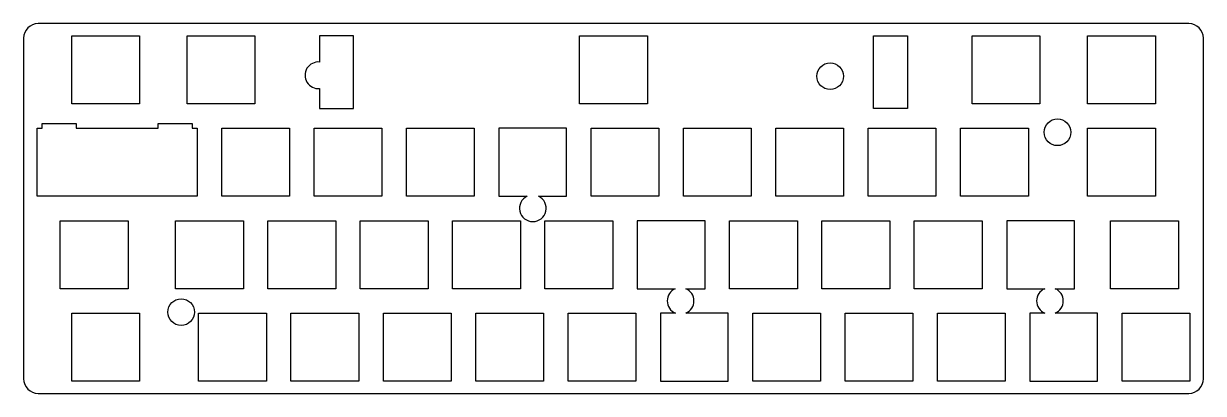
# Model space of a CAD drawing. Header units: millimetres. Extents: x -234 to 10, y -10 to 67.
import ezdxf

# ---------------------------------------------------------------- set-up
doc = ezdxf.new("R2010")
doc.units = ezdxf.units.MM
doc.layers.get('0').update_dxf_attribs({"linetype": 'CONTINUOUS'})

msp = doc.modelspace()

# ---------------------------------------------------------------- linework, layer by layer
for points in [[(9.77, -6.52), (9.77, 63.68, 0.414214), (6.77, 66.68), (-230.61, 66.68, 0.414214), (-233.61, 63.68), (-233.61, -6.52, 0.414214), (-230.61, -9.52), (6.77, -9.52, 0.414214)], [(-172.57, 58.76, 1.092856), (-172.57, 53.29), (-172.57, 49.15), (-165.57, 49.15), (-165.57, 64.15), (-172.57, 64.15)], [(-129.76, 31.1, 4.354733), (-127.36, 31.1), (-121.59, 31.1), (-121.59, 45.1), (-135.59, 45.1), (-135.59, 31.1)], [(-99.17, 12.05, 0.657649), (-99.16, 7), (-102.25, 7), (-102.25, -7), (-88.25, -7), (-88.25, 7), (-96.99, 7, 0.657649), (-96.98, 12.05), (-93.01, 12.05), (-93.01, 26.05), (-107.01, 26.05), (-107.01, 12.05)], [(-20.79, 7, 0.657649), (-20.78, 12.05), (-16.81, 12.05), (-16.81, 26.05), (-30.81, 26.05), (-30.81, 12.05), (-22.97, 12.05, 0.657649), (-22.96, 7), (-26.05, 7), (-26.05, -7), (-12.05, -7), (-12.05, 7)]]:
    msp.add_lwpolyline(points, format="xyb", close=True)
for points in [[(-223.69, 50.15), (-223.69, 64.15), (-209.69, 64.15), (-209.69, 50.15)], [(-199.88, 64.15), (-185.88, 64.15), (-185.88, 50.15), (-199.88, 50.15)], [(-104.92, 50.15), (-118.92, 50.15), (-118.92, 64.15), (-104.92, 64.15)], [(-51.27, 49.15), (-58.27, 49.15), (-58.27, 64.15), (-51.27, 64.15)], [(-37.96, 50.15), (-37.96, 64.15), (-23.96, 64.15), (-23.96, 50.15)], [(-14.14, 50.15), (-14.14, 64.15), (-0.14, 64.15), (-0.14, 50.15)], [(-230.84, 31.1), (-230.84, 45.1), (-229.75, 45.1), (-229.75, 46.1), (-222.75, 46.1), (-222.75, 45.1), (-205.87, 45.1), (-205.87, 46.1), (-198.87, 46.1), (-198.87, 45.1), (-197.79, 45.1), (-197.79, 31.1)], [(-192.74, 45.1), (-178.74, 45.1), (-178.74, 31.1), (-192.74, 31.1)], [(-173.69, 45.1), (-159.69, 45.1), (-159.69, 31.1), (-173.69, 31.1)], [(-154.64, 45.1), (-140.64, 45.1), (-140.64, 31.1), (-154.64, 31.1)], [(-116.54, 31.1), (-116.54, 45.1), (-102.54, 45.1), (-102.54, 31.1)], [(-97.49, 45.1), (-83.49, 45.1), (-83.49, 31.1), (-97.49, 31.1)], [(-78.44, 31.1), (-78.44, 45.1), (-64.44, 45.1), (-64.44, 31.1)], [(-59.39, 31.1), (-59.39, 45.1), (-45.39, 45.1), (-45.39, 31.1)], [(-40.34, 31.1), (-40.34, 45.1), (-26.34, 45.1), (-26.34, 31.1)], [(-14.14, 31.1), (-14.14, 45.1), (-0.14, 45.1), (-0.14, 31.1)], [(-212.07, 12.05), (-226.08, 12.05), (-226.08, 26.05), (-212.07, 26.05)], [(-188.26, 26.05), (-188.26, 12.05), (-202.26, 12.05), (-202.26, 26.05)], [(-183.21, 26.05), (-169.21, 26.05), (-169.21, 12.05), (-183.21, 12.05)], [(-164.16, 26.05), (-150.16, 26.05), (-150.16, 12.05), (-164.16, 12.05)], [(-145.11, 26.05), (-131.11, 26.05), (-131.11, 12.05), (-145.11, 12.05)], [(-112.06, 12.05), (-126.06, 12.05), (-126.06, 26.05), (-112.06, 26.05)], [(-87.96, 26.05), (-73.96, 26.05), (-73.96, 12.05), (-87.96, 12.05)], [(-54.91, 12.05), (-68.91, 12.05), (-68.91, 26.05), (-54.91, 26.05)], [(-49.86, 26.05), (-35.86, 26.05), (-35.86, 12.05), (-49.86, 12.05)], [(4.62, 26.05), (4.62, 12.05), (-9.38, 12.05), (-9.38, 26.05)], [(-209.69, 7), (-209.69, -7), (-223.69, -7), (-223.69, 7)], [(-183.5, -7), (-197.5, -7), (-197.5, 7), (-183.5, 7)], [(-164.45, -7), (-178.45, -7), (-178.45, 7), (-164.45, 7)], [(-145.4, 7), (-145.4, -7), (-159.4, -7), (-159.4, 7)], [(-126.35, -7), (-140.35, -7), (-140.35, 7), (-126.35, 7)], [(-107.3, 7), (-107.3, -7), (-121.3, -7), (-121.3, 7)], [(-83.2, -7), (-83.2, 7), (-69.2, 7), (-69.2, -7)], [(-50.15, -7), (-64.15, -7), (-64.15, 7), (-50.15, 7)], [(-31.1, 7), (-31.1, -7), (-45.1, -7), (-45.1, 7)], [(-7, -7), (-7, 7), (7, 7), (7, -7)]]:
    msp.add_lwpolyline(points, close=True)
for centre in [(-67.23, 55.83), (-20.33, 44.28), (-201.11, 7.23)]:
    msp.add_circle(centre, 2.75)

doc.saveas('drawing.dxf')
